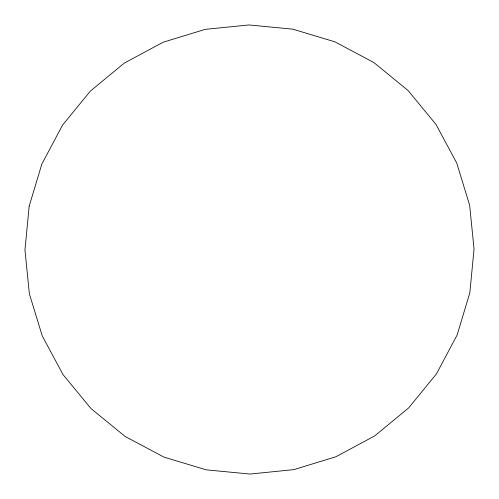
<?xml version="1.0" encoding="UTF-8"?>
<svg xmlns="http://www.w3.org/2000/svg" width="499" height="499" viewBox="0 0 499 499"><rect width="100%" height="100%" fill="white"/><g stroke="black" fill="none" stroke-linecap="round" stroke-linejoin="round"><path stroke-width="0.75" d="M29.173 206.168L24.956 249.98L29.36 293.78L42.234 335.877L63.067 374.655L91.068 408.625L125.155 436.475L164.021 457.14L206.168 469.827L249.987 474.05L293.786 469.64L335.877 456.772L374.655 435.939L408.625 407.939L436.475 373.851L457.14 334.985L469.827 292.832L474.044 249.02L469.64 205.22L456.766 163.123L435.933 124.345L407.933 90.375L373.845 62.525L334.979 41.86L292.832 29.173L249.013 24.95L205.214 29.36L163.123 42.228L124.345 63.061L90.375 91.061L62.525 125.149L41.86 164.015L29.173 206.168"/></g></svg>
